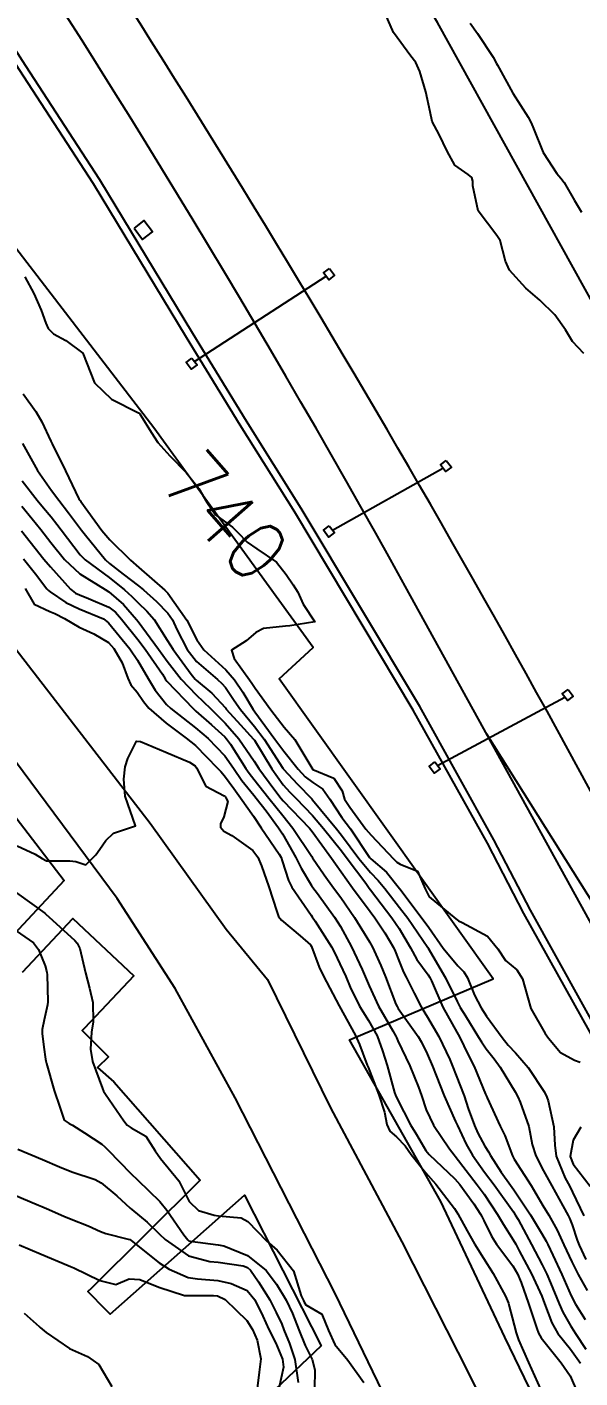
# Model space of a CAD drawing. Header units: metres. Extents: x 318500 to 325275, y 7408834 to 7428799.
# Drawn here: x 320503.3 to 320540.8, y 7410076.4 to 7410168 of the extents above; entities that cross this region are included whole.
import ezdxf
from ezdxf.enums import TextEntityAlignment as Align

# ---------------------------------------------------------------- set-up
doc = ezdxf.new("R2010")
doc.units = ezdxf.units.M
doc.header["$MEASUREMENT"] = 0
for name, color, linetype in [('Armário', 45, 'Continuous'), ('Canaleta de Drenagem', 151, 'Continuous'), ('Cotas', 45, 'Continuous'), ('Curvas de Nivel 1m', 11, 'Continuous'), ('Curvas de Nivel 5m', 15, 'Continuous'), ('Divisas', 45, 'Continuous'), ('Edificações', 30, 'Continuous'), ('Linha Férrea', 20, 'Continuous'), ('Pórticos', 45, 'Continuous'), ('Vias Primárias', 230, 'Continuous')]:
    doc.layers.add(name, color=color, linetype=linetype)
doc.styles.add('Style-STANDARD', font='STANDARD.shx')

msp = doc.modelspace()

# ---------------------------------------------------------------- linework, layer by layer
at = {"layer": 'Armário'}
msp.add_lwpolyline([(320510.548, 7410154.373), (320511.134, 7410153.613), (320511.803, 7410154.128), (320511.217, 7410154.888)], close=True, dxfattribs=at)
at = {"layer": 'Canaleta de Drenagem'}
for points in [[(320548.852, 7410086.716), (320537.01, 7410107.92), (320534.532, 7410112.691), (320529.5, 7410121.713), (320521.46, 7410135.124), (320517.759, 7410141.023), (320514.108, 7410146.971), (320507.802, 7410157.393), (320502.759, 7410165.134), (320497.792, 7410172.894), (320494.992, 7410177.4), (320489.144, 7410186.324), (320482.294, 7410196.673), (320475.6, 7410205.699), (320469.476, 7410214.61), (320465.597, 7410220.307), (320461.486, 7410225.694), (320460.214, 7410227.287), (320458.032, 7410230.019), (320455.005, 7410234.252)], [(320549.264, 7410086.904), (320537.451, 7410108.158), (320534.972, 7410112.929), (320529.933, 7410121.963), (320521.887, 7410135.385), (320518.184, 7410141.286), (320514.535, 7410147.232), (320508.226, 7410157.659), (320503.179, 7410165.405), (320498.214, 7410173.161), (320495.414, 7410177.669), (320489.561, 7410186.599), (320482.7, 7410196.966), (320476.014, 7410205.966), (320469.902, 7410214.86), (320466.009, 7410220.577), (320461.875, 7410225.995), (320460.596, 7410227.596), (320458.431, 7410230.307), (320455.419, 7410234.519)]]:
    msp.add_lwpolyline(points, dxfattribs=at)
at = {"layer": 'Curvas de Nivel 1m', "flags": 128}
for points, elevation in [([(320503.028, 7410143.161), (320503.894, 7410141.957), (320504.303, 7410141.25), (320504.902, 7410139.941), (320504.987, 7410139.762), (320505.907, 7410137.926), (320506.814, 7410136.03), (320506.89, 7410135.911), (320506.906, 7410135.887), (320506.929, 7410135.859), (320508.371, 7410133.895), (320508.901, 7410133.258), (320510.302, 7410131.869), (320510.873, 7410131.371), (320512.65, 7410129.833), (320512.754, 7410129.736), (320512.848, 7410129.637), (320514.131, 7410127.817), (320514.81, 7410126.488), (320515.286, 7410125.803), (320516.78, 7410124.441), (320517.377, 7410123.771), (320517.936, 7410122.937), (320518.641, 7410121.752), (320518.748, 7410121.589), (320520.112, 7410119.736), (320520.708, 7410118.923), (320521.689, 7410117.715), (320522.169, 7410117.192), (320522.681, 7410116.811), (320523.354, 7410116.367), (320523.832, 7410115.683), (320524.652, 7410114.447), (320525.234, 7410113.664), (320526.534, 7410111.728), (320526.587, 7410111.65), (320526.61, 7410111.628), (320527.687, 7410110.72), (320528.573, 7410109.62), (320528.59, 7410109.595), (320530.095, 7410107.597), (320530.551, 7410106.971), (320531.532, 7410105.58), (320532.518, 7410104.381), (320532.937, 7410103.986), (320533.179, 7410103.56), (320533.659, 7410102.386), (320534.11, 7410101.546), (320534.472, 7410100.981), (320535.531, 7410099.524), (320535.943, 7410099.016), (320536.44, 7410098.481), (320537.286, 7410097.501), (320538.405, 7410095.822), (320538.574, 7410095.487), (320538.647, 7410095.235), (320539.048, 7410093.48), (320539.105, 7410092.226), (320539.19, 7410091.477), (320539.812, 7410089.984), (320540.097, 7410089.463), (320540.314, 7410089.048), (320541.074, 7410087.448)], 741), ([(320502.987, 7410139.78), (320503.989, 7410137.955), (320504.94, 7410136.587), (320505.442, 7410135.932), (320506.093, 7410135.093), (320506.911, 7410134.004), (320506.98, 7410133.909), (320507.248, 7410133.563), (320508.616, 7410131.893), (320508.876, 7410131.648), (320509.808, 7410130.934), (320510.854, 7410130.129), (320511.191, 7410129.855), (320512.067, 7410129.066), (320512.834, 7410128.276), (320513.151, 7410127.827), (320513.46, 7410127.184), (320514.146, 7410125.817), (320514.788, 7410124.999), (320516.204, 7410123.788), (320516.511, 7410123.527), (320516.765, 7410123.239), (320517.355, 7410122.37), (320517.785, 7410121.764), (320518.733, 7410120.606), (320519.375, 7410119.743), (320520.642, 7410117.779), (320520.675, 7410117.73), (320520.69, 7410117.708), (320521.649, 7410116.684), (320522.618, 7410115.701), (320522.669, 7410115.644), (320524.292, 7410113.675), (320524.634, 7410113.239), (320525.804, 7410111.658), (320526.6, 7410110.699), (320527.116, 7410110.163), (320527.568, 7410109.635), (320528.571, 7410108.347), (320529.12, 7410107.612), (320530.497, 7410105.624), (320530.517, 7410105.59), (320531.684, 7410103.578), (320532.486, 7410101.959), (320532.687, 7410101.567), (320533.043, 7410100.99), (320533.936, 7410099.548), (320534.127, 7410099.225), (320534.442, 7410098.757), (320534.983, 7410098.079), (320535.404, 7410097.525), (320536.405, 7410095.853), (320536.585, 7410095.508), (320536.754, 7410095.147), (320537.33, 7410093.5), (320537.574, 7410092.281), (320537.822, 7410091.495), (320538.335, 7410090.499), (320538.9, 7410089.481), (320539.651, 7410088.119), (320540.018, 7410087.464), (320540.107, 7410087.282), (320540.284, 7410086.823), (320540.618, 7410085.799), (320540.756, 7410085.453), (320541.218, 7410084.483)], 742), ([(320502.949, 7410137.243), (320503.982, 7410135.954), (320504.409, 7410135.432), (320504.919, 7410134.804), (320505.302, 7410134.322), (320505.606, 7410133.93), (320506.885, 7410132.249), (320507.236, 7410131.906), (320508.862, 7410130.693), (320509.911, 7410129.874), (320510.402, 7410129.423), (320510.841, 7410128.975), (320511.407, 7410128.423), (320511.92, 7410127.844), (320512.809, 7410126.457), (320513.208, 7410125.826), (320514.429, 7410124.16), (320514.706, 7410123.811), (320514.769, 7410123.749), (320515.835, 7410122.868), (320516.751, 7410121.862), (320516.783, 7410121.812), (320516.811, 7410121.779), (320517.78, 7410120.719), (320518.665, 7410119.751), (320518.719, 7410119.672), (320519.901, 7410117.738), (320520.679, 7410116.659), (320521.114, 7410116.163), (320521.552, 7410115.717), (320522.653, 7410114.562), (320523.407, 7410113.689), (320524.618, 7410112.182), (320525.013, 7410111.666), (320526.272, 7410109.975), (320526.503, 7410109.651), (320526.588, 7410109.536), (320528.052, 7410107.628), (320528.549, 7410106.918), (320529.3, 7410105.608), (320529.742, 7410104.822), (320530.512, 7410103.772), (320530.632, 7410103.589), (320530.735, 7410103.359), (320531.496, 7410101.58), (320532.455, 7410099.888), (320532.627, 7410099.567), (320533.23, 7410098.351), (320533.626, 7410097.552), (320534.402, 7410095.683), (320534.462, 7410095.539), (320534.512, 7410095.425), (320535.391, 7410093.525), (320535.719, 7410092.875), (320536.241, 7410091.512), (320536.347, 7410091.285), (320537.489, 7410089.498), (320538.3, 7410088.149), (320538.695, 7410087.484), (320539.267, 7410086.462), (320539.722, 7410085.468), (320540.253, 7410084.314), (320540.7, 7410083.453), (320541.297, 7410082.37)], 743), ([(320502.926, 7410135.529), (320503.637, 7410134.679), (320504.219, 7410133.95), (320504.897, 7410133.082), (320505.831, 7410131.926), (320506.866, 7410130.944), (320508.599, 7410129.893), (320508.848, 7410129.73), (320509.827, 7410128.863), (320510.72, 7410127.862), (320510.828, 7410127.721), (320512.2, 7410125.839), (320512.788, 7410125.024), (320513.745, 7410123.82), (320514.759, 7410122.756), (320515.249, 7410122.296), (320515.76, 7410121.795), (320516.736, 7410120.826), (320517.667, 7410119.766), (320518.697, 7410118.245), (320519.028, 7410117.747), (320520.037, 7410116.375), (320520.528, 7410115.731), (320520.668, 7410115.571), (320522.465, 7410113.703), (320522.637, 7410113.495), (320523.952, 7410111.68), (320524.225, 7410111.294), (320524.601, 7410110.762), (320525.376, 7410109.662), (320526.566, 7410108.071), (320526.884, 7410107.645), (320527.567, 7410106.612), (320528.158, 7410105.626), (320528.279, 7410105.376), (320528.521, 7410104.736), (320528.846, 7410103.948), (320529.016, 7410103.612), (320529.559, 7410102.539), (320530.045, 7410101.597), (320530.47, 7410100.906), (320531.24, 7410099.582), (320531.97, 7410098.039), (320532.167, 7410097.573), (320532.421, 7410096.955), (320532.951, 7410095.562), (320533.227, 7410094.717), (320533.647, 7410093.551), (320533.869, 7410093.051), (320534.356, 7410092.159), (320534.594, 7410091.778), (320534.741, 7410091.534), (320535.455, 7410090.402), (320536.09, 7410089.513), (320536.315, 7410089.194), (320537.455, 7410087.498), (320538.277, 7410086.141), (320538.509, 7410085.723), (320538.628, 7410085.485), (320538.964, 7410084.775), (320539.587, 7410083.47), (320540.219, 7410082.027), (320540.516, 7410081.455), (320541.165, 7410080.41)], 744), ([(320503.049, 7410131.967), (320503.865, 7410130.955), (320504.636, 7410129.943), (320504.734, 7410129.827), (320504.848, 7410129.731), (320505.925, 7410129.008), (320506.837, 7410128.569), (320508.48, 7410127.894), (320508.826, 7410127.637), (320510.266, 7410125.868), (320510.789, 7410125.107), (320511.514, 7410123.849), (320511.989, 7410123.068), (320512.753, 7410122.103), (320513.053, 7410121.827), (320514.731, 7410120.518), (320515.571, 7410119.797), (320516.702, 7410118.61), (320517.299, 7410117.771), (320517.858, 7410116.939), (320518.672, 7410115.952), (320518.842, 7410115.748), (320519.509, 7410114.89), (320520.362, 7410113.733), (320520.634, 7410113.321), (320521.521, 7410111.716), (320521.885, 7410110.993), (320522.591, 7410109.835), (320522.647, 7410109.756), (320522.688, 7410109.699), (320523.003, 7410109.274), (320524.146, 7410107.676), (320524.551, 7410107.056), (320525.312, 7410105.662), (320526.031, 7410104.139), (320526.239, 7410103.653), (320526.501, 7410103.035), (320527.15, 7410101.64), (320528.103, 7410099.978), (320528.314, 7410099.622), (320528.357, 7410099.53), (320528.447, 7410099.309), (320528.997, 7410098.173), (320529.257, 7410097.608), (320529.854, 7410096.153), (320530.056, 7410095.595), (320530.385, 7410094.612), (320530.867, 7410093.585), (320531.954, 7410091.974), (320532.277, 7410091.571), (320532.349, 7410091.477), (320533.846, 7410089.547), (320534.311, 7410088.913), (320535.218, 7410087.526), (320535.619, 7410086.855), (320536.273, 7410085.821), (320536.459, 7410085.508), (320536.695, 7410085.074), (320537.522, 7410083.497), (320538.218, 7410082), (320538.415, 7410081.487), (320538.9, 7410080.183), (320539.316, 7410079.473), (320540.174, 7410078.392), (320540.843, 7410077.45)], 746), ([(320503.154, 7410129.965), (320503.775, 7410128.892), (320504.834, 7410128.39), (320505.172, 7410128.273), (320505.827, 7410127.925), (320506.821, 7410127.334), (320507.83, 7410126.885), (320508.806, 7410126.294), (320509.183, 7410125.884), (320509.753, 7410124.908), (320510.12, 7410123.87), (320510.334, 7410123.435), (320510.761, 7410122.935), (320511.189, 7410122.289), (320511.544, 7410121.848), (320512.735, 7410120.824), (320514.084, 7410119.816), (320514.713, 7410119.311), (320516.219, 7410117.787), (320516.447, 7410117.543), (320516.685, 7410117.264), (320517.317, 7410116.411), (320517.777, 7410115.763), (320518.652, 7410114.527), (320519.185, 7410113.745), (320520.393, 7410111.953), (320520.523, 7410111.731), (320520.608, 7410111.495), (320521.033, 7410110.162), (320521.255, 7410109.72), (320522.562, 7410107.825), (320522.646, 7410107.699), (320522.834, 7410107.418), (320523.939, 7410105.679), (320524.145, 7410105.294), (320524.519, 7410104.522), (320524.913, 7410103.666), (320525.227, 7410102.935), (320525.855, 7410101.656), (320526.466, 7410100.683), (320527.047, 7410099.641), (320527.422, 7410098.617), (320527.721, 7410097.631), (320528.233, 7410095.792), (320528.289, 7410095.622), (320528.396, 7410095.368), (320529.318, 7410093.606), (320529.711, 7410092.947), (320530.353, 7410091.875), (320530.577, 7410091.588), (320532.326, 7410089.956), (320532.665, 7410089.565), (320533.598, 7410088.253), (320534.068, 7410087.543), (320534.15, 7410087.403), (320534.286, 7410087.132), (320534.801, 7410086.058), (320535.138, 7410085.527), (320536.248, 7410084.04), (320536.567, 7410083.507), (320536.814, 7410082.921), (320537.309, 7410081.499), (320537.889, 7410079.797), (320538.001, 7410079.492), (320538.185, 7410079.176), (320539.546, 7410077.469), (320540.147, 7410076.591), (320540.634, 7410075.452)], 747), ([(320502.618, 7410112.518), (320503.83, 7410111.952), (320504.311, 7410111.648), (320504.606, 7410111.492), (320506.196, 7410111.506), (320506.605, 7410111.448), (320507.27, 7410111.237), (320507.959, 7410111.897), (320508.227, 7410112.282), (320508.625, 7410112.868), (320509.148, 7410113.367), (320510.64, 7410113.86), (320509.947, 7410115.871), (320509.852, 7410117.042), (320509.948, 7410117.871), (320510.127, 7410118.44), (320510.716, 7410119.599), (320510.995, 7410119.577), (320512.705, 7410118.859), (320514.318, 7410118.191), (320514.692, 7410117.939), (320514.781, 7410117.809), (320515.429, 7410116.55), (320516.671, 7410115.905), (320516.74, 7410115.849), (320516.784, 7410115.778), (320516.913, 7410115.529), (320516.651, 7410114.488), (320516.42, 7410114.007), (320516.426, 7410113.783), (320516.636, 7410113.51), (320517.195, 7410113.208), (320518.617, 7410112.207), (320518.943, 7410111.747), (320519.191, 7410111.157), (320519.693, 7410109.739), (320520.231, 7410108.067), (320520.353, 7410107.732), (320520.556, 7410107.481), (320521.825, 7410106.427), (320522.531, 7410105.797), (320522.593, 7410105.699), (320523.123, 7410104.298), (320523.404, 7410103.687), (320524.48, 7410101.67), (320525.587, 7410099.659), (320525.84, 7410099.052), (320526.373, 7410097.651), (320526.428, 7410097.519), (320527.151, 7410095.639), (320527.546, 7410094.469), (320527.716, 7410093.63), (320527.906, 7410093.167), (320528.362, 7410092.804), (320528.938, 7410092.193), (320529.348, 7410091.605), (320530.332, 7410090.383), (320531.036, 7410089.583), (320532.295, 7410087.932), (320532.521, 7410087.567), (320533.15, 7410086.428), (320533.649, 7410085.549), (320534.256, 7410084.578), (320534.912, 7410083.53), (320535.747, 7410081.987), (320535.951, 7410081.514), (320536.015, 7410081.32), (320536.2, 7410080.544), (320536.473, 7410079.507), (320536.643, 7410079.045), (320537.319, 7410077.498), (320538.133, 7410075.683)], 748), ([(320502.58, 7410109.32), (320504.498, 7410107.941), (320504.559, 7410107.887), (320505.011, 7410107.475), (320506.533, 7410106.098), (320506.698, 7410105.908), (320506.875, 7410105.558), (320507.248, 7410103.903), (320507.518, 7410102.877), (320507.743, 7410101.897), (320507.767, 7410100.59), (320507.674, 7410099.898), (320507.606, 7410098.731), (320507.74, 7410097.897), (320508.403, 7410096.073), (320508.486, 7410095.889), (320508.608, 7410095.676), (320509.85, 7410093.868), (320510.094, 7410093.591), (320510.365, 7410093.401), (320511.341, 7410092.827), (320511.973, 7410091.836), (320512.342, 7410091.328), (320513.588, 7410089.817), (320514.299, 7410088.415), (320514.922, 7410087.801), (320515.982, 7410087.48), (320516.287, 7410087.443), (320517.825, 7410087.297), (320518.283, 7410087.055), (320519.55, 7410085.737), (320520.261, 7410085.122), (320521.367, 7410083.713), (320521.895, 7410082.025), (320522.044, 7410081.702), (320522.098, 7410081.591), (320522.207, 7410081.416), (320523.302, 7410080.784), (320523.754, 7410079.677), (320524.176, 7410078.712), (320525.054, 7410077.661), (320526.137, 7410076.143)], 749), ([(320502.667, 7410091.965), (320504.34, 7410091.259), (320505.501, 7410090.754), (320506.328, 7410090.427), (320507.911, 7410089.894), (320508.317, 7410089.681), (320509.375, 7410088.803), (320510.291, 7410087.957), (320510.401, 7410087.858), (320511.438, 7410086.999), (320512.274, 7410086.2), (320512.655, 7410085.826), (320514.254, 7410084.72), (320515.693, 7410084.344), (320516.248, 7410084.291), (320517.951, 7410084.048), (320518.243, 7410083.94), (320518.464, 7410083.748), (320519.006, 7410082.964), (320519.756, 7410081.735), (320520.202, 7410080.895), (320520.57, 7410080.101), (320520.725, 7410079.722), (320521.098, 7410078.795), (320521.465, 7410077.71), (320521.693, 7410076.15)], 751), ([(320502.304, 7410088.911), (320504.077, 7410088.16), (320504.292, 7410088.069), (320504.599, 7410087.935), (320505.785, 7410087.418), (320506.283, 7410087.206), (320507.427, 7410086.75), (320508.275, 7410086.376), (320508.628, 7410086.239), (320510.149, 7410085.862), (320510.269, 7410085.824), (320510.356, 7410085.772), (320512.246, 7410084.263), (320512.925, 7410083.823), (320514.232, 7410083.267), (320514.858, 7410083.173), (320516.229, 7410083.054), (320517.131, 7410082.862), (320518.219, 7410082.38), (320518.757, 7410081.745), (320519.291, 7410080.647), (320519.707, 7410079.735), (320520.176, 7410078.8), (320520.628, 7410077.723), (320520.694, 7410077.179), (320520.38, 7410075.726)], 752), ([(320502.755, 7410085.47), (320504.254, 7410084.843), (320506.079, 7410084.076), (320506.241, 7410084.005), (320506.455, 7410083.908), (320508.227, 7410083.055), (320509.311, 7410082.786), (320510.23, 7410083.174), (320510.946, 7410083.133), (320512.222, 7410082.611), (320513.976, 7410082.05), (320514.213, 7410082.03), (320515.948, 7410082.05), (320516.214, 7410082.019), (320516.729, 7410081.772), (320517.479, 7410081.037), (320518.196, 7410080.353), (320518.583, 7410079.746), (320518.914, 7410079.007), (320519.154, 7410077.74), (320519.045, 7410076.843), (320518.906, 7410075.742)], 753), ([(320503.088, 7410080.846), (320504.102, 7410079.941), (320504.189, 7410079.86), (320504.594, 7410079.523), (320506.168, 7410078.458), (320507.386, 7410077.898), (320508.152, 7410077.355), (320509.038, 7410075.876)], 754)]:
    msp.add_lwpolyline(points, dxfattribs=dict(at, elevation=elevation))
at = {"layer": 'Curvas de Nivel 5m', "flags": 128}
for points, elevation in [([(320541.074, 7410145.878), (320540.306, 7410146.695), (320539.83, 7410147.479), (320539.105, 7410148.504), (320538.081, 7410149.5), (320537.132, 7410150.316), (320536.024, 7410151.527), (320535.755, 7410152.13), (320535.395, 7410153.537), (320535.175, 7410153.881), (320533.893, 7410155.56), (320533.546, 7410157.244), (320533.549, 7410157.565), (320533.467, 7410157.802), (320533.234, 7410158.018), (320532.31, 7410158.648), (320531.802, 7410159.592), (320531.267, 7410160.715), (320530.775, 7410161.605), (320530.642, 7410162.254), (320530.349, 7410163.61), (320529.952, 7410164.986), (320529.671, 7410165.617), (320529.336, 7410166.034), (320528.157, 7410167.638), (320527.386, 7410169.407)], 740), ([(320533.371, 7410168.276), (320533.867, 7410167.562), (320534.914, 7410165.969), (320535.14, 7410165.543), (320535.206, 7410165.419), (320535.327, 7410165.214), (320536.251, 7410163.531), (320537.286, 7410161.896), (320537.505, 7410161.517), (320537.665, 7410161.123), (320538.325, 7410159.499), (320539.236, 7410158.085), (320539.513, 7410157.766), (320539.739, 7410157.482), (320540.438, 7410156.245), (320540.915, 7410155.464)], 740), ([(320503.136, 7410151.069), (320503.756, 7410149.96), (320504.237, 7410148.819), (320504.555, 7410147.948), (320504.712, 7410147.572), (320505.083, 7410147.214), (320505.915, 7410146.764), (320507.07, 7410145.91), (320507.872, 7410143.902), (320509.023, 7410142.785), (320510.843, 7410141.863), (320510.939, 7410141.791), (320511.008, 7410141.684), (320511.705, 7410140.558), (320512.157, 7410139.842), (320512.977, 7410138.951), (320514.094, 7410137.819), (320514.944, 7410136.74), (320515.482, 7410135.802), (320516.07, 7410134.942), (320516.916, 7410134.337), (320517.242, 7410134.104), (320517.574, 7410133.77), (320518.238, 7410133.098), (320518.893, 7410132.64), (320520.223, 7410131.737), (320520.868, 7410130.911), (320521.34, 7410130.206), (320521.664, 7410129.718), (320522.019, 7410128.89), (320522.83, 7410127.7), (320521.124, 7410127.427), (320520.825, 7410127.412), (320519.332, 7410127.235), (320518.818, 7410126.97), (320518.152, 7410126.418), (320517.163, 7410125.775), (320517.352, 7410125.211), (320518.391, 7410123.756), (320518.545, 7410123.53), (320518.765, 7410123.201), (320519.826, 7410121.739), (320520.733, 7410120.566), (320521.47, 7410119.719), (320522.69, 7410117.7), (320524.108, 7410117.102), (320524.676, 7410116.245), (320524.842, 7410115.668), (320525.184, 7410115.143), (320526.289, 7410113.654), (320526.634, 7410113.23), (320528.162, 7410111.627), (320528.386, 7410111.402), (320528.606, 7410111.266), (320529.79, 7410110.79), (320530.308, 7410109.594), (320530.582, 7410109.067), (320532.384, 7410107.572), (320532.558, 7410107.43), (320532.808, 7410107.314), (320534.543, 7410106.396), (320535.228, 7410105.53), (320535.751, 7410104.751), (320536.516, 7410104.105), (320536.907, 7410103.506), (320537.071, 7410102.934), (320537.482, 7410101.5), (320538.455, 7410099.795), (320538.665, 7410099.487), (320539.481, 7410098.515), (320540.435, 7410097.989), (320540.823, 7410097.843)], 740), ([(320502.908, 7410133.866), (320504.428, 7410131.947), (320504.872, 7410131.416), (320506.245, 7410129.919), (320506.584, 7410129.65), (320506.846, 7410129.517), (320507.465, 7410129.283), (320508.838, 7410128.683), (320509.294, 7410128.343), (320509.707, 7410127.877), (320510.81, 7410126.508), (320511.295, 7410125.853), (320512.47, 7410124.139), (320512.665, 7410123.832), (320512.706, 7410123.767), (320512.769, 7410123.687), (320514.558, 7410121.812), (320514.747, 7410121.633), (320515.803, 7410120.725), (320516.722, 7410119.905), (320516.831, 7410119.778), (320517.093, 7410119.396), (320518.142, 7410117.758), (320518.366, 7410117.434), (320518.683, 7410117.023), (320519.691, 7410115.74), (320520.653, 7410114.576), (320521.336, 7410113.72), (320522.611, 7410111.791), (320522.669, 7410111.699), (320523.451, 7410110.54), (320524.081, 7410109.678), (320524.58, 7410109.015), (320525.521, 7410107.66), (320526.535, 7410106.002), (320526.727, 7410105.647), (320527.288, 7410104.409), (320527.605, 7410103.634), (320528.326, 7410101.779), (320528.396, 7410101.621), (320528.478, 7410101.488), (320529.828, 7410099.599), (320530.059, 7410099.209), (320530.438, 7410098.422), (320530.804, 7410097.586), (320531.061, 7410096.943), (320531.604, 7410095.578), (320532.374, 7410093.835), (320532.494, 7410093.568), (320533.09, 7410092.292), (320533.517, 7410091.552), (320534.333, 7410090.408), (320534.981, 7410089.53), (320536.293, 7410087.703), (320536.42, 7410087.509), (320536.609, 7410087.184), (320537.528, 7410085.497), (320538.25, 7410084.126), (320538.559, 7410083.485), (320538.822, 7410082.891), (320539.4, 7410081.472), (320539.649, 7410080.913), (320540.195, 7410079.959), (320540.39, 7410079.655), (320540.517, 7410079.455), (320541.207, 7410078.412)], 745), ([(320502.542, 7410106.758), (320503.722, 7410105.952), (320504.074, 7410105.495), (320504.514, 7410104.383), (320504.62, 7410104.048), (320504.643, 7410103.938), (320504.657, 7410103.788), (320504.696, 7410101.937), (320504.675, 7410101.739), (320504.462, 7410100.732), (320504.32, 7410100.074), (320504.306, 7410099.942), (320504.312, 7410099.806), (320504.439, 7410098.875), (320504.548, 7410098.055), (320504.566, 7410097.938), (320504.612, 7410097.752), (320505.14, 7410095.929), (320505.51, 7410094.796), (320505.817, 7410093.918), (320506.143, 7410093.688), (320506.367, 7410093.577), (320507.191, 7410093.073), (320508.354, 7410092.291), (320508.574, 7410092.108), (320508.793, 7410091.883), (320510.327, 7410090.315), (320510.817, 7410089.853), (320512.299, 7410088.413), (320512.772, 7410087.825), (320513.931, 7410086.156), (320514.19, 7410085.811), (320514.269, 7410085.748), (320514.354, 7410085.723), (320516.265, 7410085.474), (320516.641, 7410085.398), (320518.255, 7410084.74), (320519.518, 7410083.737), (320520.226, 7410082.814), (320520.878, 7410081.72), (320521.31, 7410080.822), (320521.726, 7410079.707), (320522.174, 7410078.654), (320522.632, 7410077.693), (320522.828, 7410077.011), (320522.807, 7410075.69)], 750), ([(320540.86, 7410093.453), (320540.361, 7410092.574), (320540.156, 7410091.463), (320540.342, 7410090.95), (320541.496, 7410089.442)], 740)]:
    msp.add_lwpolyline(points, dxfattribs=dict(at, elevation=elevation))
at = {"layer": 'Divisas'}
for points in [[(320669.94, 7409937.418), (320649.271, 7409962.458), (320635.235, 7409979.627), (320620.344, 7410001.006), (320608.757, 7410019.01), (320584.829, 7410059.432), (320590.124, 7410061.962), (320531.138, 7410168.314), (320500.695, 7410219.123), (320484.377, 7410246.218)], [(320671.478, 7409910.677), (320655.124, 7409925.073), (320650.169, 7409929.769), (320632.548, 7409951.504), (320614.502, 7409975.361), (320595.14, 7410001.243), (320593.895, 7410002.908), (320577.25, 7409993.447), (320535.714, 7410079.205), (320531.362, 7410088.4), (320525.164, 7410099.36), (320534.916, 7410103.491), (320520.404, 7410123.836), (320522.708, 7410125.959), (320511.882, 7410140.84), (320494.12, 7410163.929), (320496.941, 7410168.238), (320487.821, 7410179.665), (320483.208, 7410185.432), (320486.538, 7410188.585), (320455.04, 7410232.829)]]:
    msp.add_lwpolyline(points, dxfattribs=at)
at = {"layer": 'Edificações'}
for points in [[(320498.464, 7410119.711), (320505.808, 7410110.167), (320501.782, 7410105.847)], [(320502.974, 7410103.961), (320506.395, 7410107.591), (320510.526, 7410103.698), (320507.183, 7410100.152), (320507.038, 7410099.997), (320508.813, 7410098.21), (320508.073, 7410097.495), (320509.179, 7410096.512), (320515.041, 7410089.858), (320507.644, 7410082.523), (320507.421, 7410082.302), (320508.612, 7410081.1), (320508.922, 7410080.785), (320518.037, 7410088.842), (320523.252, 7410078.634), (320519.179, 7410074.754)]]:
    msp.add_lwpolyline(points, dxfattribs=at)
at = {"layer": 'Linha Férrea'}
for points in [[(321000, 7409665.789, 0.078197), (320889.691, 7409761.645, 0.016428), (320831.735, 7409795.8, -0.029281), (320758.162, 7409840.189, -0.075107), (320633.213, 7409959.145, -0.038123), (320591.245, 7410019.369), (320569.878, 7410055.984), (320528.944, 7410130.121, 0.044252), (320455.674, 7410238.482), (320423.409, 7410279.545, -0.076357), (320336.109, 7410440.077, -0.029288), (320307.678, 7410537.206, 0.027041), (320278.586, 7410637.586, 0.100983), (320172.348, 7410808.477, 0.013159)], [(321000, 7409672.461, 0.064653), (320912.297, 7409751.466, 0.030753), (320836.249, 7409797.862, -0.016147), (320768.63, 7409837.796, -0.116635), (320583.997, 7410039.771), (320542.786, 7410113.919, 0.026405), (320494.03, 7410193.917, 0.017029), (320443.189, 7410260.7), (320429.493, 7410278.025, -0.097268), (320322.982, 7410493.451), (320310.757, 7410540.446), (320304.231, 7410567.008, 0.019913), (320282.851, 7410638.027, 0.100687), (320180.06, 7410806.177, 0.011092)]]:
    msp.add_lwpolyline(points, format="xyb", dxfattribs=at)
msp.add_lwpolyline([(320534.468, 7410120.116), (320576.307, 7410053.608)], dxfattribs=at)
at = {"layer": 'Pórticos'}
for points in [[(320523.809, 7410151.649), (320524.16, 7410151.191), (320523.763, 7410150.887), (320523.413, 7410151.346)], [(320514.482, 7410145.577), (320514.833, 7410145.119), (320514.436, 7410144.815), (320514.086, 7410145.274)], [(320531.733, 7410138.64), (320532.084, 7410138.181), (320531.688, 7410137.878), (320531.337, 7410138.336)], [(320523.799, 7410134.205), (320524.149, 7410133.747), (320523.753, 7410133.444), (320523.402, 7410133.902)], [(320540.003, 7410123.119), (320540.353, 7410122.661), (320539.957, 7410122.357), (320539.606, 7410122.816)], [(320530.97, 7410118.2), (320531.321, 7410117.742), (320530.924, 7410117.438), (320530.574, 7410117.897)]]:
    msp.add_lwpolyline(points, close=True, dxfattribs=at)
for points in [[(320514.658, 7410145.348), (320523.588, 7410151.117)], [(320524.02, 7410133.916), (320531.512, 7410138.107)], [(320531.146, 7410117.971), (320539.782, 7410122.587)]]:
    msp.add_lwpolyline(points, dxfattribs=at)
at = {"layer": 'Vias Primárias'}
for points in [[(320458.839, 7410178.949), (320480.291, 7410155.233), (320495.105, 7410135.421), (320511.644, 7410114.061), (320516.808, 7410106.86), (320519.609, 7410103.459), (320523.879, 7410094.752), (320528.714, 7410085.686), (320532.533, 7410078.209), (320536.069, 7410071.139), (320548.663, 7410042.506), (320552.777, 7410032.593), (320562.636, 7410010.752), (320575.171, 7409988.739), (320583.538, 7409975.137), (320600.42, 7409953.147), (320626.896, 7409915.051), (320647.906, 7409892.872), (320658.001, 7409881.613)], [(320542.543, 7410042.774), (320536.857, 7410055.301), (320531.257, 7410067.572), (320524.205, 7410082.186), (320517.406, 7410095.44), (320513.342, 7410102.841), (320509.412, 7410108.942), (320501.375, 7410119.722), (320490.946, 7410132.373), (320480.687, 7410145.025), (320471.452, 7410156.141), (320461.024, 7410166.87), (320451.618, 7410177.428)]]:
    msp.add_lwpolyline(points, dxfattribs=at)

# ---------------------------------------------------------------- texts
at = {"layer": 'Cotas', "style": 'Style-STANDARD'}
msp.add_text('740', height=4, rotation=311.37812, dxfattribs=at).set_placement((320516.781, 7410134.864, 740), align=Align.MIDDLE_CENTER)

doc.saveas('drawing.dxf')
